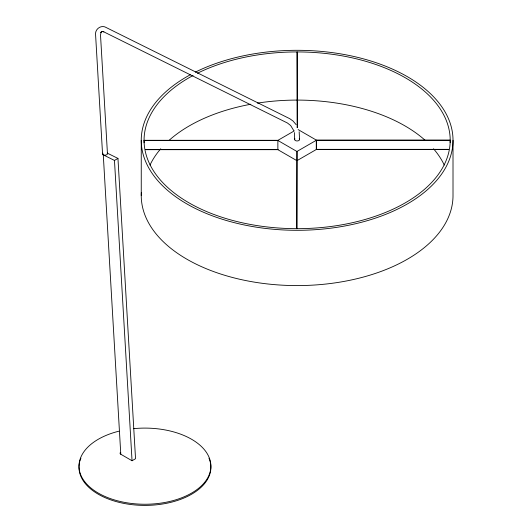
<?xml version="1.0" encoding="UTF-8"?>
<svg xmlns="http://www.w3.org/2000/svg" width="532" height="532" viewBox="0 0 532 532"><rect width="100%" height="100%" fill="white"/><g stroke="black" fill="none" stroke-linecap="round" stroke-linejoin="round"><path stroke-width="0.8" d="M102.882 153.156A2.467 1.423 0 0 0 103.275 154.872L114.466 160.431L117.958 158.416L135.534 458.724L132.042 460.745L120.791 454.248A2.467 1.423 0 0 1 120.398 452.526M294.296 130.879L277.977 140.302L144.086 140.302L144.086 142.769M450.165 140.302L316.281 140.302L297.129 151.361L296.849 228.634M297.129 160.571L316.281 149.519L448.516 149.519M298.12 129.582L316.4 140.135L450.165 140.135L450.165 142.603M144.086 140.461L277.864 140.461L296.849 151.427L296.849 228.72M448.503 149.352L316.4 149.352L316.4 140.135M145.735 149.519L277.977 149.519M145.748 149.678L277.864 149.678L296.849 160.637M107.464 153.209L117.958 158.416M296.105 124.621L293.059 121.043L289.8 118.709L106.56 27.717C101.313 24.166 94.51 29.194 95.614 35.218L102.556 153.961M293.737 130.566L290.658 125.539L287.44 123.012L103.481 31.694L103.886 31.827L102.29 31.488L102.782 31.468L101.326 31.834L101.732 31.501L100.821 32.525L101.08 32.1L100.515 35.112L107.457 153.755M299.17 131.717L299.543 139.544M294.362 132.574L294.635 139.544M114.466 160.431L132.042 460.745M103.275 154.872L120.791 454.248M453.011 140.302L453.011 195.59A155.883 89.994 0 0 1 294.356 285.571A155.883 89.994 0 0 1 141.352 192.385M316.281 140.302L316.281 149.519M297.415 127.594L297.129 51.937L297.129 127.766M277.864 140.461L277.864 149.678M141.253 140.302L141.253 195.59M299.217 138.839A2.454 1.416 0 0 1 297.089 140.96A2.454 1.416 0 0 1 294.967 138.839M107.132 153.11A2.454 1.317 -3.3 0 1 105.004 155.171A2.454 1.317 -3.3 0 1 102.882 153.289M197.425 73.256A153.056 88.365 0 0 1 447.186 122.872A153.056 88.365 0 0 1 250.093 224.391A153.056 88.365 0 0 1 193.076 75.491M195.304 72.159A155.883 89.994 0 0 1 449.826 122.194A155.883 89.994 0 0 1 250.067 226.1A155.883 89.994 0 0 1 190.33 74.746M133.472 428.679A65.948 38.078 0 0 1 208.464 476.393A65.948 38.078 0 0 1 101.532 494.84A65.948 38.078 0 0 1 118.902 431.193M208.97 458.205A65.948 38.078 0 0 1 152.89 505.121A65.948 38.078 0 0 1 78.989 467.322M79.002 466.564A65.948 38.078 0 0 1 79.468 462.74M79.847 461.211A65.948 38.078 0 0 1 80.911 458.205M149.991 165.086A152.445 88.013 0 0 1 160.757 148.767M169.07 140.355A152.445 88.013 0 0 1 250.831 104.245M257.415 103.128A152.445 88.013 0 0 1 425.194 140.355M433.507 148.767A152.445 88.013 0 0 1 444.273 165.086"/></g></svg>
